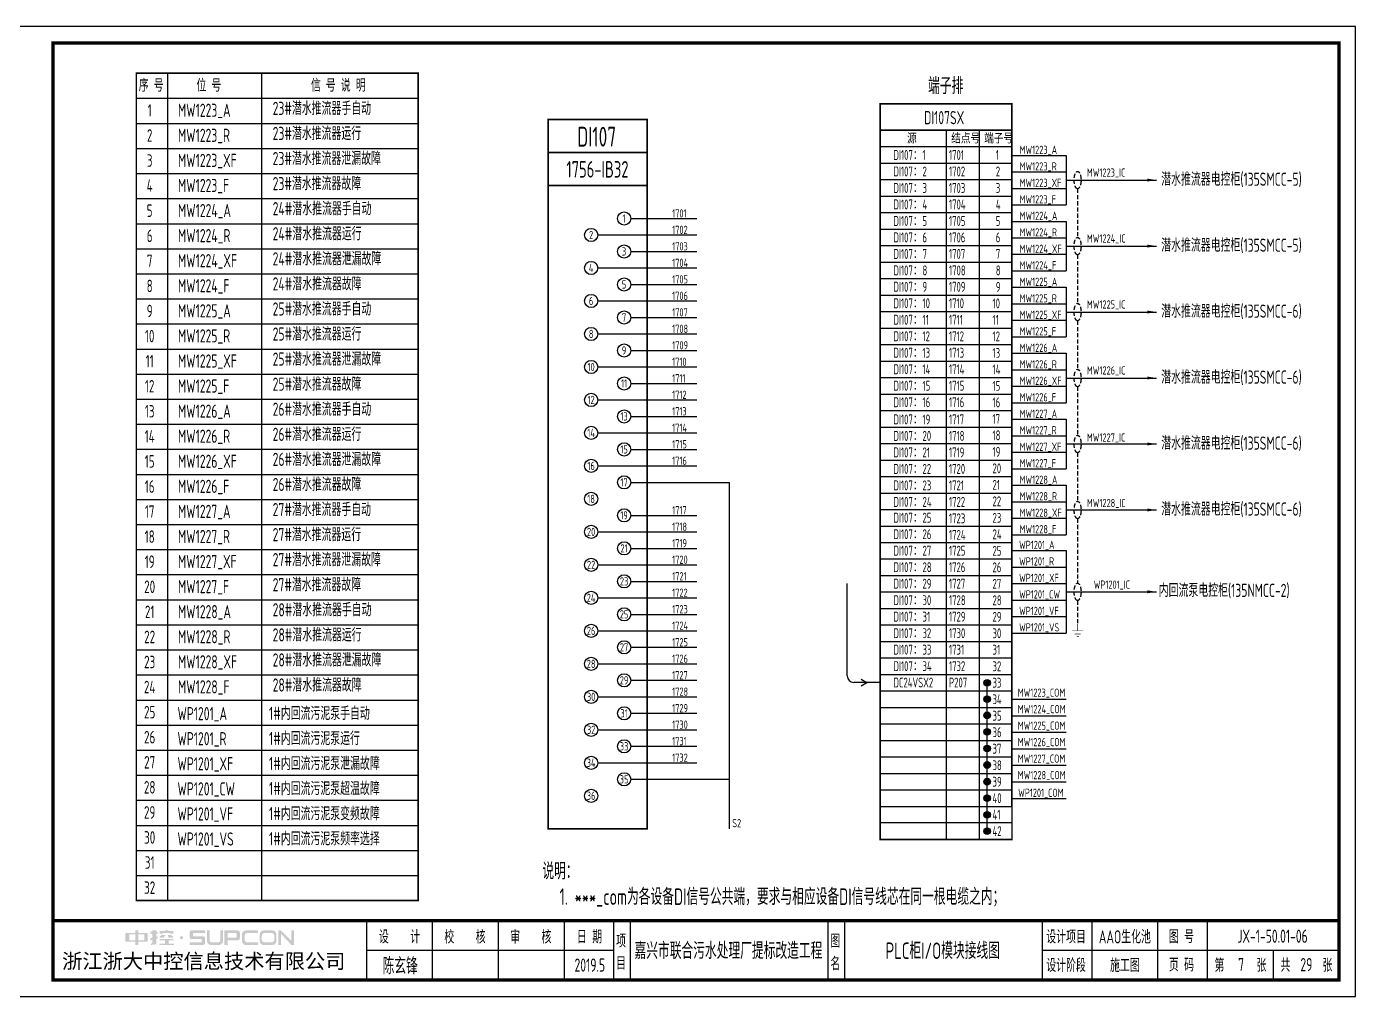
# Model space of a CAD drawing. Header units: millimetres. Extents: x 30557 to 235556, y -116603 to -73383.
# Drawn here: x 63948 to 67979, y -79651 to -76711 of the extents above; entities that cross this region are included whole.
import ezdxf
from ezdxf.enums import TextEntityAlignment as Align

# ---------------------------------------------------------------- set-up
doc = ezdxf.new("R2010")
doc.units = ezdxf.units.MM
doc.linetypes.add('DASHED2', pattern=[0.375, 0.25, -0.125])
doc.layers.add('1', color=3, linetype='Continuous')
doc.layers.add('符号层', color=3, linetype='Continuous')
doc.layers.add('_Drawing', color=7, linetype='Continuous', lineweight=25)
doc.styles.add('supcon', font='sceie.shx', dxfattribs={"width": 0.75, "height": 40, "bigfont": 'sceic.shx'})
doc.styles.add('Title', font='', dxfattribs={"height": 45})
doc.styles.get('Title').set_extended_font_data('SimHei')

# ---------------------------------------------------------------- blocks, each defined once
blk = doc.blocks.new('中控·SUPCON')
at = {"linetype": 'Continuous'}
h = blk.add_hatch(color=2, dxfattribs=at)
h.dxf.hatch_style = 1
h.paths.add_polyline_path([(34, 33), (20, 33), (20, 37), (15, 37), (15, 36), (15, 33), (0, 33), (0, 20), (13, 20), (15, 20), (15, 15), (20, 15), (20, 20), (22, 20), (34, 20)])
h.paths.add_polyline_path([(20, 30), (20, 31), (29, 31), (29, 22), (20, 22)], flags=16)
h.paths.add_polyline_path([(15, 30), (15, 22), (6, 22), (6, 31), (15, 31)], flags=16)
h.paths.add_polyline_path([(47, 32), (49, 32), (49, 35), (47, 35), (47, 37), (41, 37), (41, 35), (38, 35), (38, 32), (41, 32), (41, 25.8), (38, 25), (38, 22), (41, 22.8), (41, 18.3), (39, 17), (39, 15), (47, 16), (47, 24.5), (49, 25), (49, 28), (47, 27.5)])
h.paths.add_polyline_path([(61, 30), (55, 30), (52, 28), (52, 26), (58, 26)])
h.paths.add_polyline_path([(73, 28), (71, 28), (70, 30), (64, 30), (66, 26), (73, 26)])
h.paths.add_polyline_path([(73, 36), (64.6, 36), (64.6, 37), (60.4, 37), (60.4, 36), (52, 36), (52, 32), (56.8, 32), (56.8, 33.1), (68.2, 33.1), (68.2, 32), (73, 32)])
h.paths.add_polyline_path([(66, 22), (73, 22), (73, 24), (52, 24), (52, 22), (60, 22), (60, 17), (52, 17), (52, 15), (74, 15), (74, 17), (66, 17)])
h.paths.add_polyline_path([(82.7, 26.1, 1), (87.6, 26.1, 1)])
h.paths.add_polyline_path([(118, 28), (103.5, 28, -0.414214), (102.5, 29), (102.5, 32, -0.414214), (103.5, 33), (121, 33), (121, 37), (100.5, 37, 0.414214), (97.5, 34), (97.5, 27, 0.414214), (100.5, 24), (115, 24, -0.414214), (116, 23), (116, 20, -0.414214), (115, 19), (97.5, 19), (97.5, 15), (118, 15, 0.414214), (121, 18), (121, 25, 0.414214)])
h.paths.add_polyline_path([(128, 37), (124, 37), (124, 36), (124, 21, 0.414214), (130, 15), (142, 15, 0.414214), (148, 21), (148, 37), (144, 37), (144, 22, -0.414214), (141, 19), (131, 19, -0.414214), (128, 22)])
h.paths.add_polyline_path([(174, 26), (174, 33, 0.414214), (170, 37), (150, 37), (150, 36), (150, 15), (155, 15), (155, 22), (170, 22, 0.414214)])
h.paths.add_polyline_path([(167, 26), (155, 26), (155, 33), (167, 33, -0.414214), (169, 31), (169, 28, -0.414214)], flags=16)
h.paths.add_polyline_path([(201, 19), (185, 19, -0.414214), (181, 23), (181, 29, -0.414214), (185, 33), (201, 33), (201, 37), (183, 37, 0.414214), (177, 31), (177, 21, 0.414214), (183, 15), (201, 15)])
h.paths.add_polyline_path([(229, 21), (229, 31, 0.414214), (223, 37), (210, 37, 0.414214), (204, 31), (204, 21, 0.414214), (210, 15), (223, 15, 0.414214)])
h.paths.add_polyline_path([(207, 23), (207, 29, -0.414214), (211, 33), (222, 33, -0.414214), (226, 29), (226, 23, -0.414214), (222, 19), (211, 19, -0.414214)], flags=16)
h.paths.add_polyline_path([(236, 32.1), (252, 15), (256, 15), (256, 37), (252, 37), (252, 21), (236, 37), (232, 37), (232, 36), (232, 15), (236, 15)])
h = blk.add_hatch(color=2, dxfattribs=at)
h.dxf.hatch_style = 1
h.paths.add_polyline_path([(34, 33), (20, 33), (20, 37), (15, 37), (15, 36), (15, 33), (0, 33), (0, 20), (13, 20), (15, 20), (15, 15), (20, 15), (20, 20), (22, 20), (34, 20)])
h.paths.add_polyline_path([(20, 30), (20, 31), (29, 31), (29, 22), (20, 22)], flags=16)
h.paths.add_polyline_path([(15, 30), (15, 22), (6, 22), (6, 31), (15, 31)], flags=16)
h.paths.add_polyline_path([(47, 32), (49, 32), (49, 35), (47, 35), (47, 37), (41, 37), (41, 35), (38, 35), (38, 32), (41, 32), (41, 25.8), (38, 25), (38, 22), (41, 22.8), (41, 18.3), (39, 17), (39, 15), (47, 16), (47, 24.5), (49, 25), (49, 28), (47, 27.5)])
h.paths.add_polyline_path([(61, 30), (55, 30), (52, 28), (52, 26), (58, 26)])
h.paths.add_polyline_path([(73, 28), (71, 28), (70, 30), (64, 30), (66, 26), (73, 26)])
h.paths.add_polyline_path([(73, 36), (64.6, 36), (64.6, 37), (60.4, 37), (60.4, 36), (52, 36), (52, 32), (56.8, 32), (56.8, 33.1), (68.2, 33.1), (68.2, 32), (73, 32)])
h.paths.add_polyline_path([(66, 22), (73, 22), (73, 24), (52, 24), (52, 22), (60, 22), (60, 17), (52, 17), (52, 15), (74, 15), (74, 17), (66, 17)])
h.paths.add_polyline_path([(82.7, 26.1, 1), (87.6, 26.1, 1)])
h.paths.add_polyline_path([(118, 28), (103.5, 28, -0.414214), (102.5, 29), (102.5, 32, -0.414214), (103.5, 33), (121, 33), (121, 37), (100.5, 37, 0.414214), (97.5, 34), (97.5, 27, 0.414214), (100.5, 24), (115, 24, -0.414214), (116, 23), (116, 20, -0.414214), (115, 19), (97.5, 19), (97.5, 15), (118, 15, 0.414214), (121, 18), (121, 25, 0.414214)])
h.paths.add_polyline_path([(128, 37), (124, 37), (124, 36), (124, 21, 0.414214), (130, 15), (142, 15, 0.414214), (148, 21), (148, 37), (144, 37), (144, 22, -0.414214), (141, 19), (131, 19, -0.414214), (128, 22)])
h.paths.add_polyline_path([(174, 26), (174, 33, 0.414214), (170, 37), (150, 37), (150, 36), (150, 15), (155, 15), (155, 22), (170, 22, 0.414214)])
h.paths.add_polyline_path([(167, 26), (155, 26), (155, 33), (167, 33, -0.414214), (169, 31), (169, 28, -0.414214)], flags=16)
h.paths.add_polyline_path([(201, 19), (185, 19, -0.414214), (181, 23), (181, 29, -0.414214), (185, 33), (201, 33), (201, 37), (183, 37, 0.414214), (177, 31), (177, 21, 0.414214), (183, 15), (201, 15)])
h.paths.add_polyline_path([(229, 21), (229, 31, 0.414214), (223, 37), (210, 37, 0.414214), (204, 31), (204, 21, 0.414214), (210, 15), (223, 15, 0.414214)])
h.paths.add_polyline_path([(207, 23), (207, 29, -0.414214), (211, 33), (222, 33, -0.414214), (226, 29), (226, 23, -0.414214), (222, 19), (211, 19, -0.414214)], flags=16)
h.paths.add_polyline_path([(236, 32.1), (252, 15), (256, 15), (256, 37), (252, 37), (252, 21), (236, 37), (232, 37), (232, 36), (232, 15), (236, 15)])
h = blk.add_hatch(color=2, dxfattribs=at)
h.dxf.hatch_style = 1
h.paths.add_polyline_path([(34, 33), (20, 33), (20, 37), (15, 37), (15, 36), (15, 33), (0, 33), (0, 20), (13, 20), (15, 20), (15, 15), (20, 15), (20, 20), (22, 20), (34, 20)])
h.paths.add_polyline_path([(20, 30), (20, 31), (29, 31), (29, 22), (20, 22)], flags=16)
h.paths.add_polyline_path([(15, 30), (15, 22), (6, 22), (6, 31), (15, 31)], flags=16)
h.paths.add_polyline_path([(47, 32), (49, 32), (49, 35), (47, 35), (47, 37), (41, 37), (41, 35), (38, 35), (38, 32), (41, 32), (41, 25.8), (38, 25), (38, 22), (41, 22.8), (41, 18.3), (39, 17), (39, 15), (47, 16), (47, 24.5), (49, 25), (49, 28), (47, 27.5)])
h.paths.add_polyline_path([(61, 30), (55, 30), (52, 28), (52, 26), (58, 26)])
h.paths.add_polyline_path([(73, 28), (71, 28), (70, 30), (64, 30), (66, 26), (73, 26)])
h.paths.add_polyline_path([(73, 36), (64.6, 36), (64.6, 37), (60.4, 37), (60.4, 36), (52, 36), (52, 32), (56.8, 32), (56.8, 33.1), (68.2, 33.1), (68.2, 32), (73, 32)])
h.paths.add_polyline_path([(66, 22), (73, 22), (73, 24), (52, 24), (52, 22), (60, 22), (60, 17), (52, 17), (52, 15), (74, 15), (74, 17), (66, 17)])
h.paths.add_polyline_path([(82.7, 26.1, 1), (87.6, 26.1, 1)])
h.paths.add_polyline_path([(118, 28), (103.5, 28, -0.414214), (102.5, 29), (102.5, 32, -0.414214), (103.5, 33), (121, 33), (121, 37), (100.5, 37, 0.414214), (97.5, 34), (97.5, 27, 0.414214), (100.5, 24), (115, 24, -0.414214), (116, 23), (116, 20, -0.414214), (115, 19), (97.5, 19), (97.5, 15), (118, 15, 0.414214), (121, 18), (121, 25, 0.414214)])
h.paths.add_polyline_path([(128, 37), (124, 37), (124, 36), (124, 21, 0.414214), (130, 15), (142, 15, 0.414214), (148, 21), (148, 37), (144, 37), (144, 22, -0.414214), (141, 19), (131, 19, -0.414214), (128, 22)])
h.paths.add_polyline_path([(174, 26), (174, 33, 0.414214), (170, 37), (150, 37), (150, 36), (150, 15), (155, 15), (155, 22), (170, 22, 0.414214)])
h.paths.add_polyline_path([(167, 26), (155, 26), (155, 33), (167, 33, -0.414214), (169, 31), (169, 28, -0.414214)], flags=16)
h.paths.add_polyline_path([(201, 19), (185, 19, -0.414214), (181, 23), (181, 29, -0.414214), (185, 33), (201, 33), (201, 37), (183, 37, 0.414214), (177, 31), (177, 21, 0.414214), (183, 15), (201, 15)])
h.paths.add_polyline_path([(229, 21), (229, 31, 0.414214), (223, 37), (210, 37, 0.414214), (204, 31), (204, 21, 0.414214), (210, 15), (223, 15, 0.414214)])
h.paths.add_polyline_path([(207, 23), (207, 29, -0.414214), (211, 33), (222, 33, -0.414214), (226, 29), (226, 23, -0.414214), (222, 19), (211, 19, -0.414214)], flags=16)
h.paths.add_polyline_path([(236, 32.1), (252, 15), (256, 15), (256, 37), (252, 37), (252, 21), (236, 37), (232, 37), (232, 36), (232, 15), (236, 15)])
h = blk.add_hatch(color=2, dxfattribs=at)
h.dxf.hatch_style = 1
h.paths.add_polyline_path([(34, 33), (20, 33), (20, 37), (15, 37), (15, 36), (15, 33), (0, 33), (0, 20), (13, 20), (15, 20), (15, 15), (20, 15), (20, 20), (22, 20), (34, 20)])
h.paths.add_polyline_path([(20, 30), (20, 31), (29, 31), (29, 22), (20, 22)], flags=16)
h.paths.add_polyline_path([(15, 30), (15, 22), (6, 22), (6, 31), (15, 31)], flags=16)
h.paths.add_polyline_path([(47, 32), (49, 32), (49, 35), (47, 35), (47, 37), (41, 37), (41, 35), (38, 35), (38, 32), (41, 32), (41, 25.8), (38, 25), (38, 22), (41, 22.8), (41, 18.3), (39, 17), (39, 15), (47, 16), (47, 24.5), (49, 25), (49, 28), (47, 27.5)])
h.paths.add_polyline_path([(61, 30), (55, 30), (52, 28), (52, 26), (58, 26)])
h.paths.add_polyline_path([(73, 28), (71, 28), (70, 30), (64, 30), (66, 26), (73, 26)])
h.paths.add_polyline_path([(73, 36), (64.6, 36), (64.6, 37), (60.4, 37), (60.4, 36), (52, 36), (52, 32), (56.8, 32), (56.8, 33.1), (68.2, 33.1), (68.2, 32), (73, 32)])
h.paths.add_polyline_path([(66, 22), (73, 22), (73, 24), (52, 24), (52, 22), (60, 22), (60, 17), (52, 17), (52, 15), (74, 15), (74, 17), (66, 17)])
h.paths.add_polyline_path([(82.7, 26.1, 1), (87.6, 26.1, 1)])
h.paths.add_polyline_path([(118, 28), (103.5, 28, -0.414214), (102.5, 29), (102.5, 32, -0.414214), (103.5, 33), (121, 33), (121, 37), (100.5, 37, 0.414214), (97.5, 34), (97.5, 27, 0.414214), (100.5, 24), (115, 24, -0.414214), (116, 23), (116, 20, -0.414214), (115, 19), (97.5, 19), (97.5, 15), (118, 15, 0.414214), (121, 18), (121, 25, 0.414214)])
h.paths.add_polyline_path([(128, 37), (124, 37), (124, 36), (124, 21, 0.414214), (130, 15), (142, 15, 0.414214), (148, 21), (148, 37), (144, 37), (144, 22, -0.414214), (141, 19), (131, 19, -0.414214), (128, 22)])
h.paths.add_polyline_path([(174, 26), (174, 33, 0.414214), (170, 37), (150, 37), (150, 36), (150, 15), (155, 15), (155, 22), (170, 22, 0.414214)])
h.paths.add_polyline_path([(167, 26), (155, 26), (155, 33), (167, 33, -0.414214), (169, 31), (169, 28, -0.414214)], flags=16)
h.paths.add_polyline_path([(201, 19), (185, 19, -0.414214), (181, 23), (181, 29, -0.414214), (185, 33), (201, 33), (201, 37), (183, 37, 0.414214), (177, 31), (177, 21, 0.414214), (183, 15), (201, 15)])
h.paths.add_polyline_path([(229, 21), (229, 31, 0.414214), (223, 37), (210, 37, 0.414214), (204, 31), (204, 21, 0.414214), (210, 15), (223, 15, 0.414214)])
h.paths.add_polyline_path([(207, 23), (207, 29, -0.414214), (211, 33), (222, 33, -0.414214), (226, 29), (226, 23, -0.414214), (222, 19), (211, 19, -0.414214)], flags=16)
h.paths.add_polyline_path([(236, 32.1), (252, 15), (256, 15), (256, 37), (252, 37), (252, 21), (236, 37), (232, 37), (232, 36), (232, 15), (236, 15)])
h = blk.add_hatch(color=2, dxfattribs=at)
h.dxf.hatch_style = 1
h.paths.add_polyline_path([(34, 33), (20, 33), (20, 37), (15, 37), (15, 36), (15, 33), (0, 33), (0, 20), (13, 20), (15, 20), (15, 15), (20, 15), (20, 20), (22, 20), (34, 20)])
h.paths.add_polyline_path([(20, 30), (20, 31), (29, 31), (29, 22), (20, 22)], flags=16)
h.paths.add_polyline_path([(15, 30), (15, 22), (6, 22), (6, 31), (15, 31)], flags=16)
h.paths.add_polyline_path([(47, 32), (49, 32), (49, 35), (47, 35), (47, 37), (41, 37), (41, 35), (38, 35), (38, 32), (41, 32), (41, 25.8), (38, 25), (38, 22), (41, 22.8), (41, 18.3), (39, 17), (39, 15), (47, 16), (47, 24.5), (49, 25), (49, 28), (47, 27.5)])
h.paths.add_polyline_path([(61, 30), (55, 30), (52, 28), (52, 26), (58, 26)])
h.paths.add_polyline_path([(73, 28), (71, 28), (70, 30), (64, 30), (66, 26), (73, 26)])
h.paths.add_polyline_path([(73, 36), (64.6, 36), (64.6, 37), (60.4, 37), (60.4, 36), (52, 36), (52, 32), (56.8, 32), (56.8, 33.1), (68.2, 33.1), (68.2, 32), (73, 32)])
h.paths.add_polyline_path([(66, 22), (73, 22), (73, 24), (52, 24), (52, 22), (60, 22), (60, 17), (52, 17), (52, 15), (74, 15), (74, 17), (66, 17)])
h.paths.add_polyline_path([(82.7, 26.1, 1), (87.6, 26.1, 1)])
h.paths.add_polyline_path([(118, 28), (103.5, 28, -0.414214), (102.5, 29), (102.5, 32, -0.414214), (103.5, 33), (121, 33), (121, 37), (100.5, 37, 0.414214), (97.5, 34), (97.5, 27, 0.414214), (100.5, 24), (115, 24, -0.414214), (116, 23), (116, 20, -0.414214), (115, 19), (97.5, 19), (97.5, 15), (118, 15, 0.414214), (121, 18), (121, 25, 0.414214)])
h.paths.add_polyline_path([(128, 37), (124, 37), (124, 36), (124, 21, 0.414214), (130, 15), (142, 15, 0.414214), (148, 21), (148, 37), (144, 37), (144, 22, -0.414214), (141, 19), (131, 19, -0.414214), (128, 22)])
h.paths.add_polyline_path([(174, 26), (174, 33, 0.414214), (170, 37), (150, 37), (150, 36), (150, 15), (155, 15), (155, 22), (170, 22, 0.414214)])
h.paths.add_polyline_path([(167, 26), (155, 26), (155, 33), (167, 33, -0.414214), (169, 31), (169, 28, -0.414214)], flags=16)
h.paths.add_polyline_path([(201, 19), (185, 19, -0.414214), (181, 23), (181, 29, -0.414214), (185, 33), (201, 33), (201, 37), (183, 37, 0.414214), (177, 31), (177, 21, 0.414214), (183, 15), (201, 15)])
h.paths.add_polyline_path([(229, 21), (229, 31, 0.414214), (223, 37), (210, 37, 0.414214), (204, 31), (204, 21, 0.414214), (210, 15), (223, 15, 0.414214)])
h.paths.add_polyline_path([(207, 23), (207, 29, -0.414214), (211, 33), (222, 33, -0.414214), (226, 29), (226, 23, -0.414214), (222, 19), (211, 19, -0.414214)], flags=16)
h.paths.add_polyline_path([(236, 32.1), (252, 15), (256, 15), (256, 37), (252, 37), (252, 21), (236, 37), (232, 37), (232, 36), (232, 15), (236, 15)])
h = blk.add_hatch(color=2, dxfattribs=at)
h.dxf.hatch_style = 1
h.paths.add_polyline_path([(34, 33), (20, 33), (20, 37), (15, 37), (15, 36), (15, 33), (0, 33), (0, 20), (13, 20), (15, 20), (15, 15), (20, 15), (20, 20), (22, 20), (34, 20)])
h.paths.add_polyline_path([(20, 30), (20, 31), (29, 31), (29, 22), (20, 22)], flags=16)
h.paths.add_polyline_path([(15, 30), (15, 22), (6, 22), (6, 31), (15, 31)], flags=16)
h.paths.add_polyline_path([(47, 32), (49, 32), (49, 35), (47, 35), (47, 37), (41, 37), (41, 35), (38, 35), (38, 32), (41, 32), (41, 25.8), (38, 25), (38, 22), (41, 22.8), (41, 18.3), (39, 17), (39, 15), (47, 16), (47, 24.5), (49, 25), (49, 28), (47, 27.5)])
h.paths.add_polyline_path([(61, 30), (55, 30), (52, 28), (52, 26), (58, 26)])
h.paths.add_polyline_path([(73, 28), (71, 28), (70, 30), (64, 30), (66, 26), (73, 26)])
h.paths.add_polyline_path([(73, 36), (64.6, 36), (64.6, 37), (60.4, 37), (60.4, 36), (52, 36), (52, 32), (56.8, 32), (56.8, 33.1), (68.2, 33.1), (68.2, 32), (73, 32)])
h.paths.add_polyline_path([(66, 22), (73, 22), (73, 24), (52, 24), (52, 22), (60, 22), (60, 17), (52, 17), (52, 15), (74, 15), (74, 17), (66, 17)])
h.paths.add_polyline_path([(82.7, 26.1, 1), (87.6, 26.1, 1)])
h.paths.add_polyline_path([(118, 28), (103.5, 28, -0.414214), (102.5, 29), (102.5, 32, -0.414214), (103.5, 33), (121, 33), (121, 37), (100.5, 37, 0.414214), (97.5, 34), (97.5, 27, 0.414214), (100.5, 24), (115, 24, -0.414214), (116, 23), (116, 20, -0.414214), (115, 19), (97.5, 19), (97.5, 15), (118, 15, 0.414214), (121, 18), (121, 25, 0.414214)])
h.paths.add_polyline_path([(128, 37), (124, 37), (124, 36), (124, 21, 0.414214), (130, 15), (142, 15, 0.414214), (148, 21), (148, 37), (144, 37), (144, 22, -0.414214), (141, 19), (131, 19, -0.414214), (128, 22)])
h.paths.add_polyline_path([(174, 26), (174, 33, 0.414214), (170, 37), (150, 37), (150, 36), (150, 15), (155, 15), (155, 22), (170, 22, 0.414214)])
h.paths.add_polyline_path([(167, 26), (155, 26), (155, 33), (167, 33, -0.414214), (169, 31), (169, 28, -0.414214)], flags=16)
h.paths.add_polyline_path([(201, 19), (185, 19, -0.414214), (181, 23), (181, 29, -0.414214), (185, 33), (201, 33), (201, 37), (183, 37, 0.414214), (177, 31), (177, 21, 0.414214), (183, 15), (201, 15)])
h.paths.add_polyline_path([(229, 21), (229, 31, 0.414214), (223, 37), (210, 37, 0.414214), (204, 31), (204, 21, 0.414214), (210, 15), (223, 15, 0.414214)])
h.paths.add_polyline_path([(207, 23), (207, 29, -0.414214), (211, 33), (222, 33, -0.414214), (226, 29), (226, 23, -0.414214), (222, 19), (211, 19, -0.414214)], flags=16)
h.paths.add_polyline_path([(236, 32.1), (252, 15), (256, 15), (256, 37), (252, 37), (252, 21), (236, 37), (232, 37), (232, 36), (232, 15), (236, 15)])
blk = doc.blocks.new('supcon图框')
at = {"linetype": 'Continuous'}
for p, q in [((6145.7, 4361.7), (1987.7, 4361.7)), ((6145.7, 1421.7), (6145.7, 4361.7)), ((1987.7, 1421.7), (6145.7, 1421.7))]:
    blk.add_line(p, q, dxfattribs=at)
for p, q in [((3145.7, 1651.7), (3145.7, 1471.7)), ((3345.7, 1651.7), (3345.7, 1471.7)), ((3545.7, 1651.7), (3545.7, 1471.7)), ((3745.7, 1651.7), (3745.7, 1471.7)), ((3895.7, 1651.7), (3895.7, 1471.7)), ((3945.7, 1651.7), (3945.7, 1471.7)), ((4545.7, 1651.7), (4545.7, 1471.7)), ((4595.7, 1651.7), (4595.7, 1471.7)), ((5195.7, 1651.7), (5195.7, 1471.7)), ((5345.7, 1651.7), (5345.7, 1471.7)), ((5545.7, 1651.7), (5545.7, 1471.7)), ((5695.7, 1651.7), (5695.7, 1471.7)), ((3145.7, 1561.7), (3895.7, 1561.7)), ((5195.7, 1561.7), (6095.7, 1561.7)), ((5895.7, 1561.7), (5895.7, 1471.7))]:
    blk.add_line(p, q)
at = {"linetype": 'Continuous', "const_width": 10}
blk.add_lwpolyline([(2195.7, 4311.7), (6095.7, 4311.7), (6095.7, 1471.7), (2195.7, 1471.7)], close=True, dxfattribs=at)
blk.add_lwpolyline([(2195.7, 1651.7), (6095.7, 1651.7)], dxfattribs=at)
at = {"linetype": 'Continuous', "xscale": 2, "yscale": 2, "zscale": 2}
blk.add_blockref('中控·SUPCON', (2414.6, 1547.7), dxfattribs=at)
at = {"style": 'supcon', "width": 0.75}
for s, p in [('设    计', (3246.2, 1604.2)), ('校    核', (3444.8, 1604.2)), ('审    核', (3644.5, 1604.2)), ('日 期', (3822.5, 1604.2)), ('设计项目', (5268, 1604.2)), ('图 号', (5618, 1604.2)), ('项', (3918.2, 1590.7)), ('图', (4568.2, 1590.7)), ('目', (3918.2, 1522.9)), ('名', (4568.2, 1522.9)), ('设计阶段', (5268, 1518.1)), ('施工图', (5446.5, 1518.1)), ('页 码', (5618, 1518.1)), ('第      张', (5797, 1518.1)), ('共      张', (5997, 1518.1))]:
    blk.add_text(s, height=40, dxfattribs=at).set_placement(p, align=Align.MIDDLE)
at = {"style": 'Title'}
blk.add_text('浙江浙大中控信息技术有限公司', height=45, dxfattribs=at).set_placement((2222.8, 1506.2))
blk = doc.blocks.new('DI端子_42')
at = {"lineweight": -3}
h = blk.add_hatch(color=256, dxfattribs=at)
h.dxf.hatch_style = 1
h.paths.add_polyline_path([(10680.5, 453.6, 1), (10660.5, 453.6, 1)])
h = blk.add_hatch(color=256, dxfattribs=at)
h.dxf.hatch_style = 1
h.paths.add_polyline_path([(10680.5, 403.6, 1), (10660.5, 403.6, 1)])
h = blk.add_hatch(color=256, dxfattribs=at)
h.dxf.hatch_style = 1
h.paths.add_polyline_path([(10680.5, 354.9, 1), (10660.5, 354.9, 1)])
h = blk.add_hatch(color=256, dxfattribs=at)
h.dxf.hatch_style = 1
h.paths.add_polyline_path([(10680.5, 304.9, 1), (10660.5, 304.9, 1)])
h = blk.add_hatch(color=256, dxfattribs=at)
h.dxf.hatch_style = 1
h.paths.add_polyline_path([(10680.5, 254.2, 1), (10660.5, 254.2, 1)])
h = blk.add_hatch(color=256, dxfattribs=at)
h.dxf.hatch_style = 1
h.paths.add_polyline_path([(10680.5, 204.2, 1), (10660.5, 204.2, 1)])
h = blk.add_hatch(color=256, dxfattribs=at)
h.dxf.hatch_style = 1
h.paths.add_polyline_path([(10680.5, 153.8, 1), (10660.5, 153.8, 1)])
h = blk.add_hatch(color=256, dxfattribs=at)
h.dxf.hatch_style = 1
h.paths.add_polyline_path([(10680.5, 103.8, 1), (10660.5, 103.8, 1)])
h = blk.add_hatch(color=256, dxfattribs=at)
h.dxf.hatch_style = 1
h.paths.add_polyline_path([(10680.5, 53.5, 1), (10660.5, 53.5, 1)])
h = blk.add_hatch(color=256, dxfattribs=at)
h.dxf.hatch_style = 1
h.paths.add_polyline_path([(10680.5, 3.5, 1), (10660.5, 3.5, 1)])
for p, q in [((10345.5, 2208.8), (10345.5, 78.8)), ((10745.5, 2208.8), (10345.5, 2208.8)), ((10745.5, 78.8), (10745.5, 2208.8)), ((10545.5, 2128.8), (10545.5, 78.8)), ((10645.5, 2128.8), (10645.5, 78.8)), ((10345.5, 2078.8), (10745.5, 2078.8)), ((10345.5, 2028.8), (10745.5, 2028.8)), ((10345.5, 1978.8), (10745.5, 1978.8)), ((10345.5, 1928.8), (10745.5, 1928.8)), ((10345.5, 1878.8), (10745.5, 1878.8)), ((10345.5, 1828.8), (10745.5, 1828.8)), ((10345.5, 1778.8), (10745.5, 1778.8)), ((10345.5, 1728.8), (10745.5, 1728.8)), ((10345.5, 1678.8), (10745.5, 1678.8)), ((10345.5, 1628.8), (10745.5, 1628.8)), ((10345.5, 1578.8), (10745.5, 1578.8)), ((10345.5, 1528.8), (10745.5, 1528.8)), ((10345.5, 1478.8), (10745.5, 1478.8)), ((10345.5, 1428.8), (10745.5, 1428.8)), ((10345.5, 1378.8), (10745.5, 1378.8)), ((10345.5, 1328.8), (10745.5, 1328.8)), ((10345.5, 1278.8), (10745.5, 1278.8)), ((10345.5, 1228.8), (10745.5, 1228.8)), ((10345.5, 1178.8), (10745.5, 1178.8)), ((10345.5, 1128.8), (10745.5, 1128.8)), ((10345.5, 1078.8), (10745.5, 1078.8)), ((10345.5, 1028.8), (10745.5, 1028.8)), ((10345.5, 978.8), (10745.5, 978.8)), ((10345.5, 928.8), (10745.5, 928.8)), ((10345.5, 878.8), (10745.5, 878.8)), ((10345.5, 828.8), (10745.5, 828.8)), ((10345.5, 778.8), (10745.5, 778.8)), ((10345.5, 728.8), (10745.5, 728.8)), ((10345.5, 678.8), (10745.5, 678.8)), ((10345.5, 628.8), (10745.5, 628.8)), ((10345.5, 578.8), (10745.5, 578.8)), ((10345.5, 528.8), (10745.5, 528.8)), ((10345.5, 478.8), (10745.5, 478.8)), ((10345.5, 428.8), (10745.5, 428.8)), ((10345.5, 378.8), (10745.5, 378.8)), ((10345.5, 328.8), (10745.5, 328.8)), ((10345.5, 278.8), (10745.5, 278.8)), ((10345.5, 228.8), (10745.5, 228.8)), ((10345.5, 178.8), (10745.5, 178.8)), ((10345.5, 128.8), (10745.5, 128.8))]:
    blk.add_line(p, q, dxfattribs=at)
for p, q in [((10345.5, 2208.8), (10745.5, 2208.8)), ((10345.5, -21.2), (10345.5, 2208.8)), ((10745.5, 2208.8), (10745.5, -21.2)), ((10670, 2.9), (10670, 454.3)), ((10345.5, 78.8), (10745.5, 78.8)), ((10345.5, 28.8), (10345.5, 78.8)), ((10545.5, 78.8), (10545.5, -21.2)), ((10645.5, 78.8), (10645.5, -21.2)), ((10745.5, 78.8), (10745.5, 28.8)), ((10745.5, 28.8), (10345.5, 28.8)), ((10345.5, -21.2), (10345.5, 28.8)), ((10745.5, 28.8), (10745.5, -21.2)), ((10745.5, -21.2), (10345.5, -21.2)), ((10745.5, -21.2), (10345.5, -21.2))]:
    blk.add_line(p, q)
at = {"const_width": 5}
blk.add_lwpolyline([(10345.5, 2208.8), (10745.5, 2208.8), (10745.5, -21.2), (10345.5, -21.2), (10345.5, 2208.8)], dxfattribs=at)
at = {"lineweight": -3, "const_width": 5}
blk.add_lwpolyline([(10345.5, 2128.8), (10745.5, 2128.8)], dxfattribs=at)
at = {"lineweight": -3}
for centre in [(10670.5, 453.6), (10670.5, 403.6), (10670.5, 354.9), (10670.5, 304.9), (10670.5, 254.2), (10670.5, 204.2), (10670.5, 153.8), (10670.5, 103.8), (10670.5, 53.5), (10670.5, 3.5)]:
    blk.add_circle(centre, 10, dxfattribs=at)
at = {"color": 7, "style": 'supcon', "width": 0.75}
for s, p in [('源', (10427.3, 2088.6)), ('结点号', (10561.2, 2088.6)), ('端子号', (10661.2, 2088.6)), ('1', (10696.4, 2038.6)), ('2', (10696.4, 1988.6)), ('3', (10696.4, 1938.6)), ('4', (10696.4, 1888.6)), ('5', (10696.4, 1838.6)), ('6', (10696.4, 1788.6)), ('7', (10696.4, 1738.6)), ('8', (10696.4, 1688.6)), ('9', (10696.4, 1638.6)), ('10', (10686.4, 1588.6)), ('11', (10686.4, 1538.6)), ('12', (10686.4, 1488.6)), ('13', (10686.4, 1438.6)), ('14', (10686.4, 1388.6)), ('15', (10686.4, 1338.6)), ('16', (10686.4, 1288.6)), ('17', (10686.4, 1238.6)), ('18', (10686.4, 1188.6)), ('19', (10686.4, 1138.6)), ('20', (10686.4, 1088.6)), ('21', (10686.4, 1038.6)), ('22', (10686.4, 988.6)), ('23', (10686.4, 938.6)), ('24', (10686.4, 888.6)), ('25', (10686.4, 838.6)), ('26', (10686.4, 788.6)), ('27', (10686.4, 738.6)), ('28', (10686.4, 688.6)), ('29', (10686.4, 638.6)), ('30', (10686.4, 588.6)), ('31', (10686.4, 538.6)), ('32', (10686.4, 488.6)), ('33', (10686.4, 438.6)), ('34', (10686.4, 388.6)), ('35', (10686.4, 338.6)), ('36', (10686.4, 288.6)), ('37', (10686.4, 238.6)), ('38', (10686.4, 188.6)), ('39', (10686.4, 138.6)), ('40', (10686.4, 88.6)), ('41', (10686.4, 38.6)), ('42', (10686.4, -11.2))]:
    blk.add_text(s, height=30, dxfattribs=at).set_placement(p)
blk = doc.blocks.new('1756-IB32')
at = {"linetype": 'Continuous'}
for p, q in [((13409.3, 32239.5), (13609.3, 32239.5)), ((13309.3, 32189.5), (13609.3, 32189.5)), ((13409.3, 32139.5), (13609.3, 32139.5)), ((13309.3, 32089.5), (13609.3, 32089.5)), ((13409.3, 32039.5), (13609.3, 32039.5)), ((13309.3, 31989.5), (13609.3, 31989.5)), ((13409.3, 31939.5), (13609.3, 31939.5)), ((13309.3, 31889.5), (13609.3, 31889.5)), ((13409.3, 31839.5), (13609.3, 31839.5)), ((13309.3, 31789.5), (13609.3, 31789.5)), ((13409.3, 31739.5), (13609.3, 31739.5)), ((13309.3, 31689.5), (13609.3, 31689.5)), ((13409.3, 31639.5), (13609.3, 31639.5)), ((13309.3, 31589.5), (13609.3, 31589.5)), ((13409.3, 31539.5), (13609.3, 31539.5)), ((13309.3, 31489.5), (13609.3, 31489.5)), ((13409.3, 31339.5), (13609.3, 31339.5)), ((13309.3, 31289.5), (13609.3, 31289.5)), ((13409.3, 31239.5), (13609.3, 31239.5)), ((13309.3, 31189.5), (13609.3, 31189.5)), ((13409.3, 31139.5), (13609.3, 31139.5)), ((13309.3, 31089.5), (13609.3, 31089.5)), ((13409.3, 31039.5), (13609.3, 31039.5)), ((13309.3, 30989.5), (13609.3, 30989.5)), ((13409.3, 30939.5), (13609.3, 30939.5)), ((13309.3, 30889.5), (13609.3, 30889.5)), ((13409.3, 30839.5), (13609.3, 30839.5)), ((13309.3, 30789.5), (13609.3, 30789.5)), ((13409.3, 30739.5), (13609.3, 30739.5)), ((13309.3, 30689.5), (13609.3, 30689.5)), ((13409.3, 30639.5), (13609.3, 30639.5)), ((13309.3, 30589.5), (13609.3, 30589.5))]:
    blk.add_line(p, q, dxfattribs=at)
at = {"color": 5, "linetype": 'Continuous'}
for p, q in [((13409.3, 31439.5), (13709.3, 31439.5)), ((13709.3, 30389.5), (13709.3, 31439.5)), ((13409.3, 30539.5), (13709.3, 30539.5))]:
    blk.add_line(p, q, dxfattribs=at)
at = {"linetype": 'Continuous', "const_width": 5}
blk.add_lwpolyline([(13159.3, 32539.5), (13459.3, 32539.5), (13459.3, 30389.5), (13159.3, 30389.5)], close=True, dxfattribs=at)
for points in [[(13159.3, 32439.5), (13459.3, 32439.5)], [(13159.3, 32339.5), (13459.3, 32339.5)]]:
    blk.add_lwpolyline(points, dxfattribs=at)
at = {"lineweight": -3}
for centre in [(13389.3, 32239.5), (13289.3, 32189.5), (13389.3, 32139.5), (13289.3, 32089.5), (13389.3, 32039.5), (13289.3, 31989.5), (13389.3, 31939.5), (13289.3, 31889.5), (13389.3, 31839.5), (13289.3, 31789.5), (13389.3, 31739.5), (13289.3, 31689.5), (13389.3, 31639.5), (13289.3, 31589.5), (13389.3, 31539.5), (13289.3, 31489.5), (13389.3, 31439.5), (13289.3, 31389.5), (13389.3, 31339.5), (13289.3, 31289.5), (13389.3, 31239.5), (13289.3, 31189.5), (13389.3, 31139.5), (13289.3, 31089.5), (13389.3, 31039.5), (13289.3, 30989.5), (13389.3, 30939.5), (13289.3, 30889.5), (13389.3, 30839.5), (13289.3, 30789.5), (13389.3, 30739.5), (13289.3, 30689.5), (13389.3, 30639.5), (13289.3, 30589.5), (13389.3, 30539.5), (13289.3, 30489.5)]:
    blk.add_circle(centre, 20, dxfattribs=at)
at = {"color": 7, "style": 'supcon', "width": 0.75}
blk.add_text('1756-IB32', height=50, dxfattribs=at).set_placement((13308.4, 32388.6), align=Align.MIDDLE)
at = {"style": 'supcon', "width": 0.75}
for s, p in [('1', (13389.1, 32239.5)), ('2', (13289.1, 32189.5)), ('3', (13389.1, 32139.5)), ('4', (13289.1, 32089.5)), ('5', (13389.1, 32039.5)), ('6', (13289.1, 31989.5)), ('7', (13389.1, 31939.5)), ('8', (13289.1, 31889.5)), ('9', (13389.1, 31839.5)), ('10', (13289.1, 31789.5)), ('11', (13389.1, 31739.5)), ('12', (13289.1, 31689.5)), ('13', (13389.1, 31639.5)), ('14', (13289.1, 31589.5)), ('15', (13389.1, 31539.5)), ('16', (13289.1, 31489.5)), ('17', (13389.1, 31439.5)), ('18', (13289.1, 31389.5)), ('19', (13389.1, 31339.5)), ('20', (13289.1, 31289.5)), ('21', (13389.1, 31239.5)), ('22', (13289.1, 31189.5)), ('23', (13389.1, 31139.5)), ('24', (13289.1, 31089.5)), ('25', (13389.1, 31039.5)), ('26', (13289.1, 30989.5)), ('27', (13389.1, 30939.5)), ('28', (13289.1, 30889.5)), ('29', (13389.1, 30839.5)), ('30', (13289.1, 30789.5)), ('31', (13389.1, 30739.5)), ('32', (13289.1, 30689.5)), ('33', (13389.1, 30639.5)), ('34', (13289.1, 30589.5)), ('35', (13389.1, 30539.5)), ('36', (13289.1, 30489.5))]:
    blk.add_text(s, height=25, dxfattribs=at).set_placement(p, align=Align.MIDDLE)

msp = doc.modelspace()

# ---------------------------------------------------------------- linework, layer by layer
at = {"lineweight": -3}
for p, q in [((64376.1, -76852.3), (64376.1, -77612.3)), ((64661.1, -76852.3), (64661.1, -77612.3)), ((64281.1, -76928.3), (65136.1, -76928.3)), ((64281.1, -77004.3), (65136.1, -77004.3)), ((64281.1, -77080.3), (65136.1, -77080.3)), ((64281.1, -77156.3), (65136.1, -77156.3)), ((64281.1, -77232.3), (65136.1, -77232.3)), ((64281.1, -77308.3), (65136.1, -77308.3)), ((64281.1, -77384.3), (65136.1, -77384.3)), ((64281.1, -77460.3), (65136.1, -77460.3)), ((64281.1, -77536.3), (65136.1, -77536.3)), ((64281.1, -77612.3), (65136.1, -77612.3)), ((64376.1, -77612.3), (64376.1, -79360.3)), ((64661.1, -77612.3), (64661.1, -79360.3)), ((64281.1, -77688.3), (65136.1, -77688.3)), ((64281.1, -77764.3), (65136.1, -77764.3)), ((64281.1, -77840.3), (65136.1, -77840.3)), ((64281.1, -77916.3), (65136.1, -77916.3)), ((64281.1, -77992.3), (65136.1, -77992.3)), ((64281.1, -78068.3), (65136.1, -78068.3)), ((64281.1, -78144.3), (65136.1, -78144.3)), ((64281.1, -78220.3), (65136.1, -78220.3)), ((64281.1, -78296.3), (65136.1, -78296.3)), ((64281.1, -78372.3), (65136.1, -78372.3)), ((64281.1, -78448.3), (65136.1, -78448.3)), ((64281.1, -78524.3), (65136.1, -78524.3)), ((64281.1, -78600.3), (65136.1, -78600.3)), ((64281.1, -78676.3), (65136.1, -78676.3)), ((64281.1, -78752.3), (65136.1, -78752.3)), ((64281.1, -78828.3), (65136.1, -78828.3)), ((64281.1, -78904.3), (65136.1, -78904.3)), ((64281.1, -78980.3), (65136.1, -78980.3)), ((64281.1, -79056.3), (65136.1, -79056.3)), ((64281.1, -79132.3), (65136.1, -79132.3)), ((64281.1, -79208.3), (65136.1, -79208.3)), ((64281.1, -79284.3), (65136.1, -79284.3)), ((64281.1, -79360.3), (65136.1, -79360.3))]:
    msp.add_line(p, q, dxfattribs=at)
for p, q in [((66937.3, -77101.2), (67101.5, -77101.2)), ((67101.5, -77101.2), (67101.5, -77251.2)), ((66937.3, -77151.2), (67101.5, -77151.2)), ((67101.5, -77176.2), (67375, -77176.2)), ((66937.3, -77201.2), (67101.5, -77201.2)), ((66937.3, -77251.2), (67101.5, -77251.2)), ((66937.3, -77301.2), (67101.5, -77301.2)), ((67101.5, -77301.2), (67101.5, -77451.2)), ((66937.3, -77351.2), (67101.5, -77351.2)), ((67101.5, -77376.2), (67375, -77376.2)), ((66937.3, -77401.2), (67101.5, -77401.2)), ((66937.3, -77451.2), (67101.5, -77451.2)), ((66937.3, -77501.2), (67101.5, -77501.2)), ((67101.5, -77501.2), (67101.5, -77651.2)), ((66937.3, -77551.2), (67101.5, -77551.2)), ((67101.5, -77576.2), (67375, -77576.2)), ((66937.3, -77601.2), (67101.5, -77601.2)), ((66937.3, -77651.2), (67101.5, -77651.2)), ((66937.3, -77701.2), (67101.5, -77701.2)), ((67101.5, -77701.2), (67101.5, -77851.2)), ((66937.3, -77751.2), (67101.5, -77751.2)), ((67101.5, -77776.2), (67375, -77776.2)), ((66937.3, -77801.2), (67101.5, -77801.2)), ((66937.3, -77851.2), (67101.5, -77851.2)), ((66937.3, -77901.2), (67101.5, -77901.2)), ((67101.5, -77901.2), (67101.5, -78051.2)), ((66937.3, -77951.2), (67101.5, -77951.2)), ((67101.5, -77976.2), (67375, -77976.2)), ((66937.3, -78001.2), (67101.5, -78001.2)), ((66937.3, -78051.2), (67101.5, -78051.2)), ((66937.3, -78101.2), (67101.5, -78101.2)), ((67101.5, -78101.2), (67101.5, -78251.2)), ((66937.3, -78151.2), (67101.5, -78151.2)), ((67101.5, -78176.2), (67375, -78176.2)), ((66937.3, -78201.2), (67101.5, -78201.2)), ((66937.3, -78251.2), (67101.5, -78251.2)), ((66937.3, -78299.3), (67101.5, -78299.3)), ((67101.5, -78299.3), (67101.5, -78549.3)), ((66937.3, -78349.3), (67101.5, -78349.3)), ((66937.3, -78399.3), (67101.5, -78399.3)), ((67101.5, -78424.3), (67375, -78424.3)), ((66937.3, -78449.3), (67101.5, -78449.3)), ((66937.3, -78499.3), (67101.5, -78499.3)), ((66937.3, -78549.3), (67101.5, -78549.3)), ((66937.3, -78749.9), (67101.5, -78749.9)), ((66937.3, -78799.9), (67101.5, -78799.9)), ((66937.3, -78849.9), (67101.5, -78849.9)), ((66937.3, -78899.9), (67101.5, -78899.9)), ((66937.3, -78949.9), (67101.5, -78949.9)), ((66937.3, -78999.9), (67101.5, -78999.9)), ((66937.3, -79051.1), (67101.5, -79051.1))]:
    msp.add_line(p, q)
at = {"color": 0, "linetype": 'DASHED2', "ltscale": 50}
for p, q in [((67136.2, -77202.8), (67136.2, -77349.9)), ((67136.2, -77402.8), (67136.2, -77549.9)), ((67136.2, -77602.8), (67136.2, -77749.9)), ((67136.2, -77802.8), (67136.2, -77949.9)), ((67136.2, -78002.8), (67136.2, -78149.9)), ((67136.2, -78202.8), (67136.2, -78398)), ((67136.2, -78450.9), (67136.2, -78521.5))]:
    msp.add_line(p, q, dxfattribs=at)
at = {"color": 37, "linetype": 'Continuous'}
for p, q in [((66437.3, -78679.1), (66437.3, -78399.1)), ((66537.3, -78699.1), (66457.3, -78699.1)), ((66479.9, -78689.1), (66497.3, -78699.1)), ((66479.9, -78709.1), (66497.3, -78699.1))]:
    msp.add_line(p, q, dxfattribs=at)
at = {"lineweight": -3, "const_width": 4.75}
msp.add_lwpolyline([(64281.1, -76852.3), (64281.1, -79360.3), (65136.1, -79360.3), (65136.1, -76852.3)], close=True, dxfattribs=at)
for points in [[(67375, -77176.2, 0, 9, 0), (67347.3, -77176.2, 9, 9, 0)], [(67375, -77376.2, 0, 9, 0), (67347.3, -77376.2, 9, 9, 0)], [(67375, -77576.2, 0, 9, 0), (67347.3, -77576.2, 9, 9, 0)], [(67375, -77776.2, 0, 9, 0), (67347.3, -77776.2, 9, 9, 0)], [(67375, -77976.2, 0, 9, 0), (67347.3, -77976.2, 9, 9, 0)], [(67375, -78176.2, 0, 9, 0), (67347.3, -78176.2, 9, 9, 0)], [(67375, -78424.3, 0, 9, 0), (67347.3, -78424.3, 9, 9, 0)]]:
    msp.add_lwpolyline(points, format="xyseb")
at = {"color": 37, "linetype": 'Continuous'}
msp.add_arc((66457.3, -78679.1), 20, 180, 270, dxfattribs=at)
at = {"color": 0, "linetype": 'DASHED2', "ltscale": 50}
for centre in [(67136.2, -77176.3), (67136.2, -77376.3), (67136.2, -77576.3), (67136.2, -77776.3), (67136.2, -77976.3), (67136.2, -78176.3), (67136.2, -78424.5)]:
    msp.add_ellipse(centre, major_axis=(0, -26.4), ratio=0.394838, dxfattribs=at)
at = {"layer": '1', "color": 0, "const_width": 1.62}
for points in [[(67119.1, -78542.5), (67153.2, -78542.5)], [(67127.2, -78552), (67145.6, -78552)], [(67136.2, -78521.5), (67136.2, -78542.5)], [(67132.9, -78559), (67140, -78559)]]:
    msp.add_lwpolyline(points, dxfattribs=at)

# ---------------------------------------------------------------- block references
for name, p in [('supcon图框', (61833.2, -81072.6)), ('DI端子_42', (56191.7, -79153.6))]:
    msp.add_blockref(name, p)
at = {"color": 1}
msp.add_blockref('1756-IB32', (52371.5, -109532.1), dxfattribs=at)

# ---------------------------------------------------------------- texts
at = {"style": 'supcon', "width": 0.75}
for s, p in [('序 号', (64326.2, -76908)), ('位 号', (64501.3, -76908)), ('信 号 说 明', (64893.7, -76908)), ('1', (64321.7, -76984)), ('2', (64321.7, -77060)), ('3', (64321.7, -77136)), ('4', (64321.7, -77212)), ('5', (64321.7, -77288)), ('6', (64321.7, -77364)), ('7', (64321.7, -77440)), ('8', (64321.7, -77516)), ('9', (64321.7, -77592)), ('10', (64321.7, -77668)), ('11', (64321.7, -77744)), ('12', (64321.7, -77820)), ('13', (64321.7, -77896)), ('14', (64321.7, -77972)), ('15', (64321.7, -78048)), ('16', (64321.7, -78124)), ('17', (64321.7, -78200)), ('18', (64321.7, -78276)), ('19', (64321.7, -78352)), ('20', (64321.7, -78428)), ('21', (64321.7, -78504)), ('22', (64321.7, -78580)), ('23', (64321.7, -78656)), ('24', (64321.7, -78732)), ('25', (64321.7, -78808)), ('26', (64321.7, -78884)), ('27', (64321.7, -78960)), ('28', (64321.7, -79036)), ('29', (64321.7, -79112)), ('30', (64321.7, -79188)), ('31', (64321.7, -79264)), ('32', (64321.7, -79340))]:
    msp.add_text(s, height=38, dxfattribs=at).set_placement(p, align=Align.CENTER)
at = {"linetype": 'Continuous', "style": 'supcon', "width": 0.75}
for s, height, p in [('23#潜水推流器手自动', 40, (64694.8, -76978.8)), ('MW1223_A', 40, (64407.6, -76984.5)), ('MW1223_R', 40, (64407.6, -77060.5)), ('23#潜水推流器运行', 40, (64694.8, -77054.8)), ('MW1223_XF', 40, (64407.6, -77136.5)), ('23#潜水推流器泄漏故障', 40, (64694.8, -77130.8)), ('MW1223_A', 25, (66960.2, -77097)), ('MW1223_R', 25, (66960.2, -77147)), ('MW1223_IC', 25, (67164.4, -77165.8)), ('MW1223_F', 40, (64407.6, -77212.5)), ('23#潜水推流器故障', 40, (64694.8, -77206.8)), ('MW1223_XF', 25, (66960.2, -77197)), ('潜水推流器电控柜(135SMCC-5)', 40, (67389.8, -77193.5)), ('MW1223_F', 25, (66960.2, -77247)), ('MW1224_A', 40, (64407.6, -77288.5)), ('24#潜水推流器手自动', 40, (64694.8, -77282.8)), ('MW1224_A', 25, (66960.2, -77297)), ('MW1224_R', 40, (64407.6, -77364.5)), ('24#潜水推流器运行', 40, (64694.8, -77358.8)), ('MW1224_R', 25, (66960.2, -77347)), ('MW1224_IC', 25, (67164.4, -77365.7)), ('MW1224_XF', 25, (66960.2, -77397)), ('潜水推流器电控柜(135SMCC-5)', 40, (67389.8, -77393.5)), ('MW1224_XF', 40, (64407.6, -77440.5)), ('24#潜水推流器泄漏故障', 40, (64694.8, -77434.8)), ('MW1224_F', 25, (66960.2, -77447)), ('MW1224_F', 40, (64407.6, -77516.5)), ('24#潜水推流器故障', 40, (64694.8, -77510.8)), ('MW1225_A', 25, (66960.2, -77497)), ('25#潜水推流器手自动', 40, (64694.8, -77586.8)), ('MW1225_R', 25, (66960.2, -77547)), ('MW1225_IC', 25, (67164.4, -77565.7)), ('MW1225_A', 40, (64407.6, -77592.5)), ('MW1225_XF', 25, (66960.2, -77597)), ('潜水推流器电控柜(135SMCC-6)', 40, (67389.8, -77593.5)), ('25#潜水推流器运行', 40, (64694.8, -77662.8)), ('MW1225_F', 25, (66960.2, -77647)), ('MW1225_R', 40, (64407.6, -77668.5)), ('MW1225_XF', 40, (64407.6, -77744.5)), ('25#潜水推流器泄漏故障', 40, (64694.8, -77738.8)), ('MW1226_A', 25, (66960.2, -77697)), ('MW1226_R', 25, (66960.2, -77747)), ('MW1226_IC', 25, (67164.4, -77765.6)), ('MW1225_F', 40, (64407.6, -77820.5)), ('25#潜水推流器故障', 40, (64694.8, -77814.8)), ('MW1226_XF', 25, (66960.2, -77797)), ('潜水推流器电控柜(135SMCC-6)', 40, (67389.8, -77793.5)), ('MW1226_F', 25, (66960.2, -77847)), ('MW1226_A', 40, (64407.6, -77896.5)), ('26#潜水推流器手自动', 40, (64694.8, -77890.8)), ('MW1227_A', 25, (66960.2, -77897)), ('MW1226_R', 40, (64407.6, -77972.5)), ('26#潜水推流器运行', 40, (64694.8, -77966.8)), ('MW1227_R', 25, (66960.2, -77947)), ('MW1227_IC', 25, (67164.4, -77969)), ('潜水推流器电控柜(135SMCC-6)', 40, (67389.8, -77993.5)), ('MW1227_XF', 25, (66960.2, -77997)), ('MW1226_XF', 40, (64407.6, -78048.5)), ('26#潜水推流器泄漏故障', 40, (64694.8, -78042.8)), ('MW1227_F', 25, (66960.2, -78047)), ('MW1226_F', 40, (64407.6, -78124.5)), ('26#潜水推流器故障', 40, (64694.8, -78118.8)), ('MW1228_A', 25, (66960.2, -78097)), ('27#潜水推流器手自动', 40, (64694.8, -78194.8)), ('MW1228_R', 25, (66960.2, -78147)), ('MW1228_IC', 25, (67164.4, -78167.6)), ('潜水推流器电控柜(135SMCC-6)', 40, (67389.8, -78193.5)), ('MW1227_A', 40, (64407.6, -78200.5)), ('MW1228_XF', 25, (66960.2, -78197)), ('27#潜水推流器运行', 40, (64694.8, -78270.8)), ('MW1228_F', 25, (66960.2, -78247)), ('MW1227_R', 40, (64407.6, -78276.5)), ('WP1201_A', 25, (66958.8, -78294.6)), ('MW1227_XF', 40, (64407.6, -78352.5)), ('27#潜水推流器泄漏故障', 40, (64694.8, -78346.8)), ('WP1201_R', 25, (66958.8, -78344.6)), ('MW1227_F', 40, (64407.6, -78428.5)), ('27#潜水推流器故障', 40, (64694.8, -78422.8)), ('WP1201_XF', 25, (66958.8, -78394.6)), ('WP1201_IC', 25, (67185.2, -78415)), ('WP1201_CW', 25, (66958.8, -78444.6)), ('内回流泵电控柜(135NMCC-2)', 40, (67382.3, -78439.9)), ('MW1228_A', 40, (64407.6, -78504.5)), ('28#潜水推流器手自动', 40, (64694.8, -78498.8)), ('WP1201_VF', 25, (66958.8, -78494.6)), ('MW1228_R', 40, (64407.6, -78580.5)), ('28#潜水推流器运行', 40, (64694.8, -78574.8)), ('WP1201_VS', 25, (66958.8, -78544.6)), ('MW1228_XF', 40, (64407.6, -78656.5)), ('28#潜水推流器泄漏故障', 40, (64694.8, -78650.8)), ('MW1228_F', 40, (64407.6, -78732.5)), ('28#潜水推流器故障', 40, (64694.8, -78726.8)), ('MW1223_COM', 25, (66954.7, -78742.5)), ('WP1201_A', 40, (64406, -78813.6)), ('1#内回流污泥泵手自动', 40, (64683.7, -78812.8)), ('MW1224_COM', 25, (66954.7, -78792.5)), ('MW1225_COM', 25, (66954.7, -78842.5)), ('WP1201_R', 40, (64406, -78889.6)), ('1#内回流污泥泵运行', 40, (64683.7, -78888.8)), ('MW1226_COM', 25, (66954.7, -78892.5)), ('WP1201_XF', 40, (64406, -78965.6)), ('1#内回流污泥泵泄漏故障', 40, (64683.7, -78964.8)), ('MW1227_COM', 25, (66954.7, -78942.5)), ('1#内回流污泥泵超温故障', 40, (64683.7, -79040.8)), ('MW1228_COM', 25, (66954.7, -78992.5)), ('WP1201_CW', 40, (64406, -79041.6)), ('WP1201_COM', 25, (66955.9, -79046)), ('WP1201_VF', 40, (64406, -79117.6)), ('1#内回流污泥泵变频故障', 40, (64683.7, -79116.8)), ('WP1201_VS', 40, (64406, -79193.6)), ('1#内回流污泥泵频率选择', 40, (64683.7, -79192.8))]:
    msp.add_text(s, height=height, dxfattribs=at).set_placement(p)
at = {"color": 3, "style": 'supcon', "width": 0.75}
for s, height, p in [('DI107', 60, (65677.6, -77044.6)), ('AAO生化池', 40, (67279.6, -79468.3)), ('陈玄锋', 50, (65081.6, -79555.9)), ('2019.5', 40, (65656.7, -79555.9)), ('7', 40, (67632.1, -79554.5)), ('29', 40, (67830.1, -79554.5))]:
    msp.add_text(s, height=height, dxfattribs=at).set_placement(p, align=Align.MIDDLE)
for s, p in [('DI107：1', (66577.6, -77115)), ('DI107：2', (66577.6, -77165)), ('DI107：3', (66577.6, -77215)), ('DI107：4', (66577.6, -77265)), ('DI107：5', (66577.6, -77315)), ('DI107：6', (66577.6, -77365)), ('DI107：7', (66577.6, -77415)), ('DI107：8', (66577.6, -77465)), ('DI107：9', (66577.6, -77514.6)), ('DI107：10', (66577.6, -77564.6)), ('DI107：11', (66577.6, -77614.6)), ('DI107：12', (66577.6, -77664.6)), ('DI107：13', (66577.6, -77714.6)), ('DI107：14', (66577.6, -77764.6)), ('DI107：15', (66577.6, -77814.6)), ('DI107：16', (66577.6, -77864.6)), ('DI107：19', (66577.6, -77916.7)), ('DI107：20', (66577.6, -77966.7)), ('DI107：21', (66577.6, -78016.7)), ('DI107：22', (66577.6, -78066.7)), ('DI107：23', (66577.6, -78116.7)), ('DI107：24', (66577.6, -78166.7)), ('DI107：25', (66577.6, -78214.7)), ('DI107：26', (66577.6, -78264.7)), ('DI107：27', (66577.6, -78314.7)), ('DI107：28', (66577.6, -78364.7)), ('DI107：29', (66577.6, -78414.7)), ('DI107：30', (66577.6, -78464.7)), ('DI107：31', (66577.6, -78514.7)), ('DI107：32', (66577.6, -78564.7)), ('DI107：33', (66577.6, -78614.7)), ('DI107：34', (66577.6, -78664.7))]:
    msp.add_text(s, height=30, dxfattribs=at).set_placement(p)
at = {"color": 7, "style": 'supcon', "width": 0.75}
msp.add_text('DC24VSX2', height=30, dxfattribs=at).set_placement((66577.6, -78714.3))
at = {"layer": '1', "style": 'supcon', "width": 0.75}
msp.add_text('DI107SX', height=40, dxfattribs=at).set_placement((66731.5, -77006.9), align=Align.CENTER)
at = {"layer": '1', "color": 3, "style": 'supcon', "width": 0.75}
for s, height, p in [('1701', 30, (66745.9, -77115)), ('1702', 30, (66745.9, -77165)), ('1703', 30, (66745.9, -77215)), ('1701', 25, (65906.6, -77289.5)), ('1704', 30, (66745.9, -77265)), ('1705', 30, (66745.9, -77315)), ('1702', 25, (65906.6, -77339.5)), ('1706', 30, (66745.9, -77365)), ('1703', 25, (65906.6, -77389.5)), ('1707', 30, (66745.9, -77415)), ('1704', 25, (65906.6, -77439.5)), ('1705', 25, (65906.6, -77489.5)), ('1708', 30, (66745.9, -77465)), ('1709', 30, (66745.9, -77514.6)), ('1706', 25, (65906.6, -77539.5)), ('1710', 30, (66745.9, -77564.6)), ('1707', 25, (65906.6, -77589.5)), ('1711', 30, (66745.9, -77614.6)), ('1708', 25, (65906.6, -77639.5)), ('1709', 25, (65906.6, -77689.5)), ('1712', 30, (66745.9, -77664.6)), ('1713', 30, (66745.9, -77714.6)), ('1710', 25, (65906.6, -77739.5)), ('1714', 30, (66745.9, -77764.6)), ('1711', 25, (65906.6, -77789.5)), ('1715', 30, (66745.9, -77814.6)), ('1712', 25, (65906.6, -77839.5)), ('1713', 25, (65906.6, -77889.5)), ('1716', 30, (66745.9, -77864.6)), ('1717', 30, (66745.9, -77916.7)), ('1714', 25, (65906.6, -77939.5)), ('1718', 30, (66745.9, -77966.7)), ('1715', 25, (65906.6, -77989.5)), ('1719', 30, (66745.9, -78016.7)), ('1716', 25, (65906.6, -78039.5)), ('1720', 30, (66745.9, -78066.7)), ('1721', 30, (66745.9, -78116.7)), ('1722', 30, (66745.9, -78166.7)), ('1717', 25, (65906.6, -78189.5)), ('1723', 30, (66745.9, -78216.7)), ('1718', 25, (65906.6, -78239.5)), ('1719', 25, (65906.6, -78289.5)), ('1724', 30, (66745.9, -78266.7)), ('1725', 30, (66745.9, -78314.7)), ('1720', 25, (65906.6, -78339.5)), ('1726', 30, (66745.9, -78364.7)), ('1721', 25, (65906.6, -78389.5)), ('1727', 30, (66745.9, -78414.7)), ('1722', 25, (65906.6, -78439.5)), ('1723', 25, (65906.6, -78489.5)), ('1728', 30, (66745.9, -78464.7)), ('1729', 30, (66745.9, -78514.7)), ('1724', 25, (65906.6, -78539.5)), ('1730', 30, (66745.9, -78564.7)), ('1725', 25, (65906.6, -78589.5)), ('1731', 30, (66745.9, -78614.7)), ('1726', 25, (65906.6, -78639.5)), ('1732', 30, (66745.9, -78664.7)), ('1727', 25, (65906.6, -78689.5)), ('1728', 25, (65906.6, -78739.5)), ('P207', 30, (66745.9, -78714.3)), ('1729', 25, (65906.6, -78789.5)), ('1730', 25, (65906.6, -78839.5)), ('1731', 25, (65906.6, -78889.5)), ('1732', 25, (65906.6, -78939.5)), ('S2', 25, (66088.9, -79138.1))]:
    msp.add_text(s, height=height, dxfattribs=at).set_placement(p)
at = {"layer": '_Drawing', "color": 3, "style": 'supcon', "width": 0.75}
for s, height, p in [('说明：', 50, (65566.1, -79268.8)), ('1. ***_com为各设备DI信号公共端，要求与相应设备DI信号线芯在同一根电缆之内；', 50, (66239.4, -79348.1)), ('JX-1-50.01-06', 40, (67727.4, -79468.3)), ('嘉兴市联合污水处理厂提标改造工程', 50, (66077.2, -79509.8)), ('PLC柜I/O模块接线图', 50, (66727.2, -79509.8))]:
    msp.add_text(s, height=height, dxfattribs=at).set_placement(p, align=Align.MIDDLE)
at = {"layer": '符号层', "color": 4, "style": 'supcon', "width": 0.75}
msp.add_text('端子排', height=50, dxfattribs=at).set_placement((66682.6, -76915.5))

doc.saveas('drawing.dxf')
